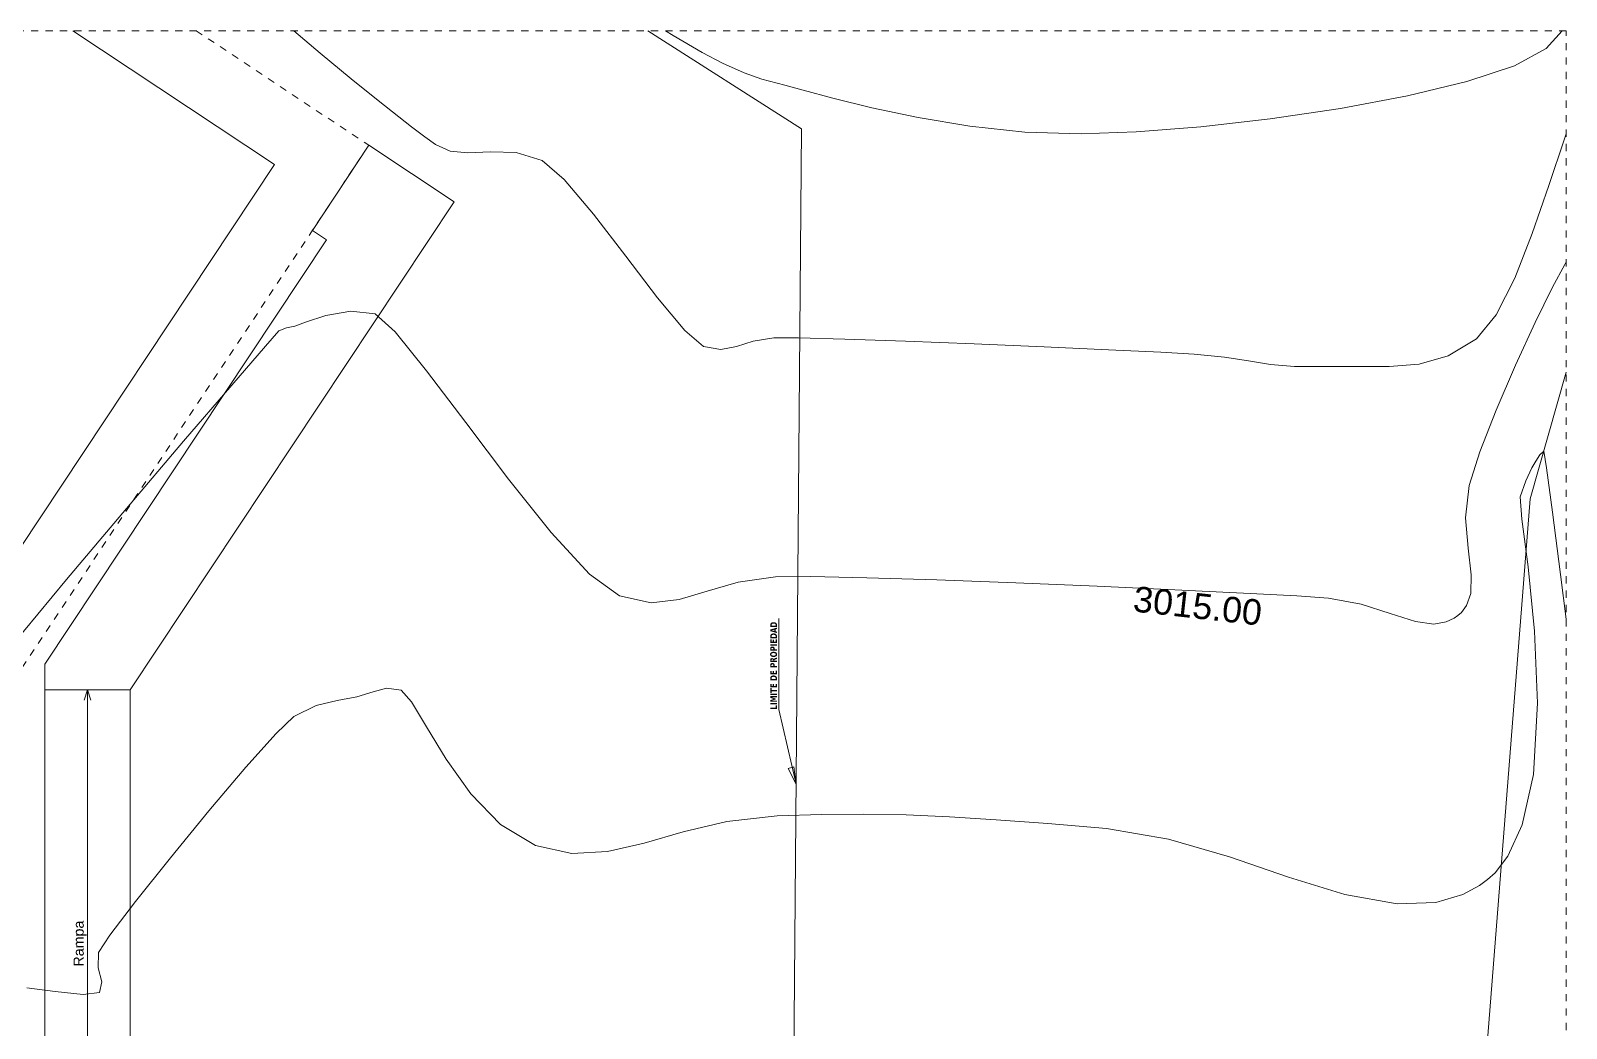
# Model space of a CAD drawing. Header units: metres. Extents: x 48 to 635, y -15 to 39.
# Drawn here: x 367.71 to 390.26, y 24.1 to 38.75 of the extents above; entities that cross this region are included whole.
import ezdxf

# ---------------------------------------------------------------- set-up
doc = ezdxf.new("R2010")
doc.units = ezdxf.units.M
doc.header["$MEASUREMENT"] = 0
doc.linetypes.add('Dashed', pattern=[0.211667, 0.105833, -0.105833])
for name, color, linetype in [('Interior - Furniture', 7, 'Continuous'), ('Interior - Stair & Railing', 7, 'Continuous'), ('TOPO', 7, 'Continuous')]:
    doc.layers.add(name, color=color, linetype=linetype)
doc.styles.add('GENERATED_STYLE_1', font='')
doc.styles.add('GENERATED_STYLE_4', font='')
doc.styles.get('GENERATED_STYLE_1').set_extended_font_data('Arial')
doc.styles.get('GENERATED_STYLE_4').set_extended_font_data('Verdana', bold=True)

msp = doc.modelspace()

# ---------------------------------------------------------------- linework, layer by layer
at = {"layer": 'Interior - Furniture', "color": 8, "linetype": 'Dashed', "lineweight": 13}
for p, q in [((390.261, 38.751), (352.761, 38.751)), ((390.261, 3.751), (390.261, 38.751))]:
    msp.add_line(p, q, dxfattribs=at)
at = {"layer": 'Interior - Furniture', "color": 8, "linetype": 'Continuous', "lineweight": 13}
for p, q in [((368.333, 38.751), (371.293, 36.788)), ((371.963, 38.423), (371.575, 38.751)), ((377.149, 38.68), (377.035, 38.751)), ((377.571, 38.433), (377.149, 38.68)), ((390.201, 38.751), (389.966, 38.489)), ((372.421, 38.044), (371.963, 38.423)), ((377.872, 38.273), (377.571, 38.433)), ((389.966, 38.489), (389.502, 38.237)), ((378.187, 38.13), (377.872, 38.273)), ((378.449, 38.04), (378.187, 38.13)), ((389.502, 38.237), (388.802, 38.003)), ((372.814, 37.725), (372.421, 38.044)), ((378.785, 37.95), (378.449, 38.04)), ((379.055, 37.876), (378.785, 37.95)), ((388.802, 38.003), (387.93, 37.792)), ((373.117, 37.484), (372.814, 37.725)), ((379.491, 37.759), (379.055, 37.876)), ((380.064, 37.618), (379.491, 37.759)), ((387.93, 37.792), (386.947, 37.608)), ((373.305, 37.341), (373.117, 37.484)), ((380.744, 37.475), (380.064, 37.618)), ((381.502, 37.349), (380.744, 37.475)), ((385.914, 37.456), (384.893, 37.34)), ((386.947, 37.608), (385.914, 37.456)), ((373.499, 37.19), (373.305, 37.341)), ((382.308, 37.262), (381.502, 37.349)), ((383.135, 37.234), (382.308, 37.262)), ((383.946, 37.264), (383.135, 37.234)), ((384.893, 37.34), (383.946, 37.264)), ((390.261, 37.235), (390.235, 37.165)), ((373.658, 37.077), (373.499, 37.19)), ((373.874, 36.98), (373.658, 37.077)), ((374.131, 36.955), (373.874, 36.98)), ((390.235, 37.165), (390.004, 36.479)), ((371.293, 36.788), (366.047, 28.879)), ((374.466, 36.973), (374.131, 36.955)), ((374.843, 36.961), (374.466, 36.973)), ((375.225, 36.845), (374.843, 36.961)), ((375.547, 36.563), (375.225, 36.845)), ((375.975, 36.054), (375.547, 36.563)), ((390.004, 36.479), (389.762, 35.774)), ((376.451, 35.437), (375.975, 36.054)), ((389.762, 35.774), (389.505, 35.118)), ((376.918, 34.828), (376.451, 35.437)), ((389.505, 35.118), (389.233, 34.579)), ((377.317, 34.347), (376.918, 34.828)), ((389.233, 34.579), (388.944, 34.226)), ((377.591, 34.112), (377.317, 34.347)), ((377.848, 34.067), (377.591, 34.112)), ((378.078, 34.113), (377.848, 34.067)), ((378.323, 34.191), (378.078, 34.113)), ((378.626, 34.239), (378.323, 34.191)), ((378.988, 34.237), (378.626, 34.239)), ((379.665, 34.218), (378.988, 34.237)), ((380.556, 34.188), (379.665, 34.218)), ((381.565, 34.149), (380.556, 34.188)), ((382.592, 34.107), (381.565, 34.149)), ((383.538, 34.065), (382.592, 34.107)), ((384.306, 34.029), (383.538, 34.065)), ((388.944, 34.226), (388.526, 33.974)), ((384.797, 34.001), (384.306, 34.029)), ((385.241, 33.956), (384.797, 34.001)), ((385.595, 33.901), (385.241, 33.956)), ((385.917, 33.849), (385.595, 33.901)), ((386.268, 33.816), (385.917, 33.849)), ((388.1, 33.853), (387.661, 33.816)), ((388.526, 33.974), (388.1, 33.853)), ((386.71, 33.816), (386.268, 33.816)), ((387.2, 33.819), (386.71, 33.816)), ((387.661, 33.816), (387.2, 33.819)), ((390.261, 33.735), (389.729, 31.874)), ((389.811, 32.429), (389.871, 32.519)), ((389.871, 32.519), (389.929, 32.574)), ((389.929, 32.574), (389.968, 32.328)), ((389.666, 32.14), (389.756, 32.329)), ((389.756, 32.329), (389.811, 32.429)), ((389.968, 32.328), (390.056, 31.68)), ((389.585, 31.905), (389.666, 32.14)), ((389.729, 31.874), (387.522, 3.751)), ((389.61, 31.574), (389.585, 31.905)), ((389.699, 30.874), (389.61, 31.574)), ((390.056, 31.68), (390.176, 30.762)), ((389.795, 29.93), (389.699, 30.874)), ((390.176, 30.762), (390.261, 30.108)), ((378.699, 28.779), (378.699, 30.116)), ((389.84, 28.872), (389.795, 29.93)), ((372.743, 29.039), (372.939, 29.091)), ((372.939, 29.091), (373.151, 29.063)), ((371.907, 28.84), (372.213, 28.913)), ((372.213, 28.913), (372.502, 28.965)), ((372.502, 28.965), (372.743, 29.039)), ((373.151, 29.063), (373.304, 28.892)), ((373.304, 28.892), (373.524, 28.526)), ((389.778, 27.826), (389.84, 28.872)), ((371.316, 28.427), (371.578, 28.679)), ((371.578, 28.679), (371.907, 28.84)), ((378.951, 27.684), (378.699, 28.779)), ((370.874, 27.931), (371.316, 28.427)), ((373.524, 28.526), (373.814, 28.048)), ((373.814, 28.048), (374.176, 27.542)), ((370.331, 27.29), (370.874, 27.931)), ((378.837, 27.911), (378.916, 27.935)), ((378.951, 27.684), (378.837, 27.911)), ((378.916, 27.935), (378.951, 27.684)), ((389.613, 27.084), (389.778, 27.826)), ((374.176, 27.542), (374.612, 27.092)), ((369.765, 26.6), (370.331, 27.29)), ((374.612, 27.092), (375.125, 26.782)), ((377.295, 26.982), (377.937, 27.134)), ((377.937, 27.134), (378.672, 27.219)), ((378.672, 27.219), (379.325, 27.239)), ((379.325, 27.239), (379.948, 27.243)), ((379.948, 27.243), (380.566, 27.231)), ((380.566, 27.231), (381.205, 27.204)), ((381.205, 27.204), (381.891, 27.161)), ((381.891, 27.161), (382.65, 27.104)), ((382.65, 27.104), (383.508, 27.032)), ((389.402, 26.625), (389.613, 27.084)), ((376.719, 26.816), (377.295, 26.982)), ((383.508, 27.032), (384.421, 26.875)), ((384.421, 26.875), (385.317, 26.613)), ((375.125, 26.782), (375.66, 26.662)), ((375.66, 26.662), (376.183, 26.692)), ((376.183, 26.692), (376.719, 26.816)), ((385.317, 26.613), (386.184, 26.318)), ((389.214, 26.381), (389.402, 26.625)), ((369.253, 25.958), (369.765, 26.6)), ((389.103, 26.28), (389.214, 26.381)), ((386.184, 26.318), (387.008, 26.064)), ((388.74, 26.06), (388.986, 26.194)), ((388.986, 26.194), (389.103, 26.28)), ((368.876, 25.463), (369.253, 25.958)), ((387.008, 26.064), (387.778, 25.924)), ((387.778, 25.924), (388.347, 25.944)), ((388.347, 25.944), (388.74, 26.06)), ((368.709, 25.21), (368.876, 25.463)), ((368.705, 24.984), (368.709, 25.21)), ((368.758, 24.78), (368.705, 24.984)), ((367.658, 24.692), (368.07, 24.639)), ((368.07, 24.639), (368.483, 24.593)), ((368.483, 24.593), (368.723, 24.624)), ((368.723, 24.624), (368.758, 24.78))]:
    msp.add_line(p, q, dxfattribs=at)
at = {"layer": 'Interior - Furniture', "color": 7, "linetype": 'Dashed', "lineweight": 13}
for p, q in [((370.142, 38.751), (372.679, 37.068)), ((372.679, 37.068), (366.328, 27.493))]:
    msp.add_line(p, q, dxfattribs=at)
at = {"layer": 'Interior - Furniture', "color": 7, "linetype": 'Continuous', "lineweight": 13}
for p, q in [((376.776, 38.751), (379.031, 37.311)), ((379.031, 37.311), (378.771, 6.23)), ((390.058, 34.983), (390.24, 35.319)), ((390.24, 35.319), (390.261, 35.355)), ((389.803, 34.464), (390.058, 34.983)), ((371.748, 34.471), (372.048, 34.569)), ((372.048, 34.569), (372.415, 34.633)), ((372.415, 34.633), (372.772, 34.591)), ((372.772, 34.591), (373.063, 34.328)), ((371.159, 34.118), (371.357, 34.34)), ((371.357, 34.34), (371.469, 34.386)), ((371.469, 34.386), (371.592, 34.413)), ((371.592, 34.413), (371.748, 34.471)), ((373.063, 34.328), (373.525, 33.756)), ((389.514, 33.836), (389.803, 34.464)), ((370.665, 33.546), (371.159, 34.118)), ((389.231, 33.177), (389.514, 33.836)), ((373.525, 33.756), (374.1, 32.995)), ((369.957, 32.72), (370.665, 33.546)), ((388.991, 32.563), (389.231, 33.177)), ((374.1, 32.995), (374.729, 32.164)), ((369.121, 31.734), (369.957, 32.72)), ((388.834, 32.07), (388.991, 32.563)), ((374.729, 32.164), (375.354, 31.382)), ((388.782, 31.594), (388.834, 32.07)), ((368.24, 30.687), (369.121, 31.734)), ((388.819, 31.152), (388.782, 31.594)), ((375.354, 31.382), (375.916, 30.77)), ((388.866, 30.757), (388.819, 31.152)), ((367.397, 29.672), (368.24, 30.687)), ((375.916, 30.77), (376.358, 30.447)), ((378.1, 30.652), (378.649, 30.729)), ((378.649, 30.729), (379.168, 30.732)), ((379.168, 30.732), (379.988, 30.715)), ((379.988, 30.715), (381.02, 30.683)), ((381.02, 30.683), (382.177, 30.64)), ((388.857, 30.483), (388.866, 30.757)), ((376.358, 30.447), (376.822, 30.347)), ((377.235, 30.394), (377.644, 30.518)), ((377.644, 30.518), (378.1, 30.652)), ((382.177, 30.64), (383.371, 30.59)), ((383.371, 30.59), (384.515, 30.539)), ((384.515, 30.539), (385.522, 30.489)), ((385.522, 30.489), (386.303, 30.447)), ((386.303, 30.447), (386.771, 30.415)), ((388.797, 30.308), (388.857, 30.483)), ((376.822, 30.347), (377.235, 30.394)), ((386.771, 30.415), (387.249, 30.326)), ((387.249, 30.326), (387.673, 30.188)), ((388.721, 30.206), (388.797, 30.308)), ((387.673, 30.188), (388.048, 30.07)), ((388.048, 30.07), (388.315, 30.035)), ((388.315, 30.035), (388.499, 30.065)), ((388.499, 30.065), (388.615, 30.121)), ((388.615, 30.121), (388.67, 30.16)), ((388.67, 30.16), (388.721, 30.206)), ((368.498, 28.918), (368.548, 29.068)), ((368.548, 23.162), (368.548, 29.068)), ((368.598, 28.918), (368.548, 29.068))]:
    msp.add_line(p, q, dxfattribs=at)
at = {"layer": 'Interior - Stair & Railing', "color": 161, "linetype": 'Continuous', "lineweight": 13, "true_color": 0xaaaaff}
for p, q in [((369.173, 29.068), (367.923, 29.068)), ((367.923, 29.068), (367.923, 28.968)), ((367.923, 28.968), (367.923, 23.262)), ((369.173, 28.968), (369.173, 29.068)), ((369.173, 23.262), (369.173, 28.968))]:
    msp.add_line(p, q, dxfattribs=at)
at = {"layer": 'TOPO', "color": 7, "linetype": 'Continuous', "lineweight": 13}
msp.add_lwpolyline([(367.923, 23.162), (367.923, 29.445), (372.058, 35.68), (371.85, 35.818), (372.679, 37.068), (373.929, 36.239), (369.173, 29.068), (369.173, 23.162)], dxfattribs=at)

# ---------------------------------------------------------------- texts
at = {"layer": 'Interior - Furniture', "color": 104, "lineweight": 13, "true_color": 0x029e21, "insert": (383.886, 30.216), "char_height": 0.375, "attachment_point": 7, "rotation": 353.6375, "style": 'GENERATED_STYLE_1'}
msp.add_mtext('\\A1;{\\pql;\\fArial|b0|i0|c0|p34;3015.00}', dxfattribs=at)
at = {"layer": 'Interior - Furniture', "color": 7, "lineweight": 13, "insert": (378.673, 28.779), "char_height": 0.1, "attachment_point": 7, "rotation": 90, "style": 'GENERATED_STYLE_4'}
msp.add_mtext('\\A1;{\\W0.750000x;\\pql;\\fVerdana|b1|i0|c0|p34;LIMITE DE PROPIEDAD}', dxfattribs=at)
at = {"layer": 'Interior - Furniture', "color": 5, "lineweight": 25, "insert": (368.537, 25.003), "char_height": 0.15, "attachment_point": 7, "rotation": 90, "style": 'GENERATED_STYLE_1'}
msp.add_mtext('\\A1;{\\pql;\\fArial|b0|i0|c0|p34;Rampa}', dxfattribs=at)

doc.saveas('drawing.dxf')
